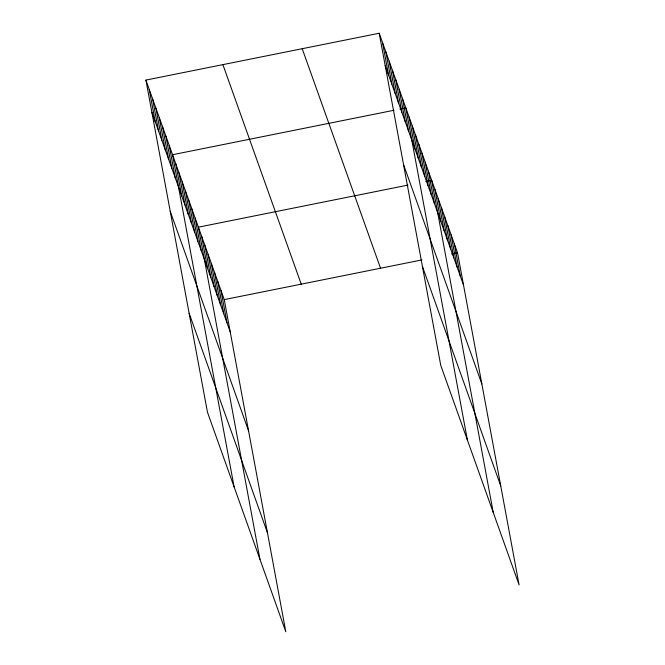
<?xml version="1.0" encoding="UTF-8"?>
<svg xmlns="http://www.w3.org/2000/svg" width="665" height="665" viewBox="0 0 665 665"><rect width="100%" height="100%" fill="white"/><g stroke="black" fill="none" stroke-linecap="round" stroke-linejoin="round"><path stroke-width="1" d="M145.909 80.083L224.246 299.616L285.8 631.75L207.463 412.225L145.909 80.083L379.2 33.25L457.537 252.775L519.091 584.917L440.754 365.384L379.2 33.25M393.988 110.265L172.543 154.729L234.097 486.863M399.914 109.077L405.833 107.888L467.387 440.022M407.994 185.086L198.394 227.172L259.949 559.307M425.758 181.52L431.685 180.331L493.239 512.474M224.246 299.616L422.001 259.907M451.61 253.964L457.537 252.775M385.176 65.519L463.513 285.044M403.522 164.479L481.859 384.004M422.416 266.432L500.753 485.957M302.209 48.703L380.546 268.236M222.891 64.63L301.228 284.154M151.886 112.36L230.223 331.885M170.232 211.312L248.569 430.837M189.126 313.265L267.463 532.798M454.303 243.722L460.288 275.992M451.07 234.67L457.055 266.939M447.844 225.61L453.821 257.879M444.611 216.557L450.587 248.826M441.377 207.497L447.362 239.774M438.144 198.444L444.129 230.713M434.918 189.392L440.895 221.661M428.451 171.279L434.436 203.548M425.218 162.218L431.203 194.496M421.992 153.166L427.969 185.435M418.759 144.114L424.736 176.383M415.525 135.053L421.51 167.322M412.292 126.001L418.277 158.27M409.066 116.949L415.043 149.218M402.5 98.561L408.485 130.83M399.175 89.226L405.151 121.504M395.841 79.9L401.826 112.169M392.516 70.573L398.493 102.842M389.183 61.238L395.168 93.507M385.858 51.912L391.835 84.181M382.525 42.577L388.51 74.854M221.013 290.555L226.998 322.833M217.779 281.503L223.764 313.772M214.554 272.451L220.531 304.72M211.32 263.39L217.297 295.659M208.087 254.338L214.072 286.607M204.853 245.277L210.838 277.554M201.628 236.225L207.605 268.494M195.161 218.112L201.146 250.381M191.927 209.059L197.912 241.329M188.702 199.999L194.679 232.276M185.469 190.946L191.445 223.216M182.235 181.894L188.22 214.163M179.001 172.833L184.986 205.111M175.776 163.781L181.753 196.05M169.209 145.394L175.194 177.663M165.884 136.067L171.861 168.336M162.551 126.732L168.536 159.01M159.226 117.406L165.203 149.675M155.893 108.079L161.878 140.348M152.568 98.744L158.544 131.013M149.234 89.418L155.219 121.687"/></g></svg>
